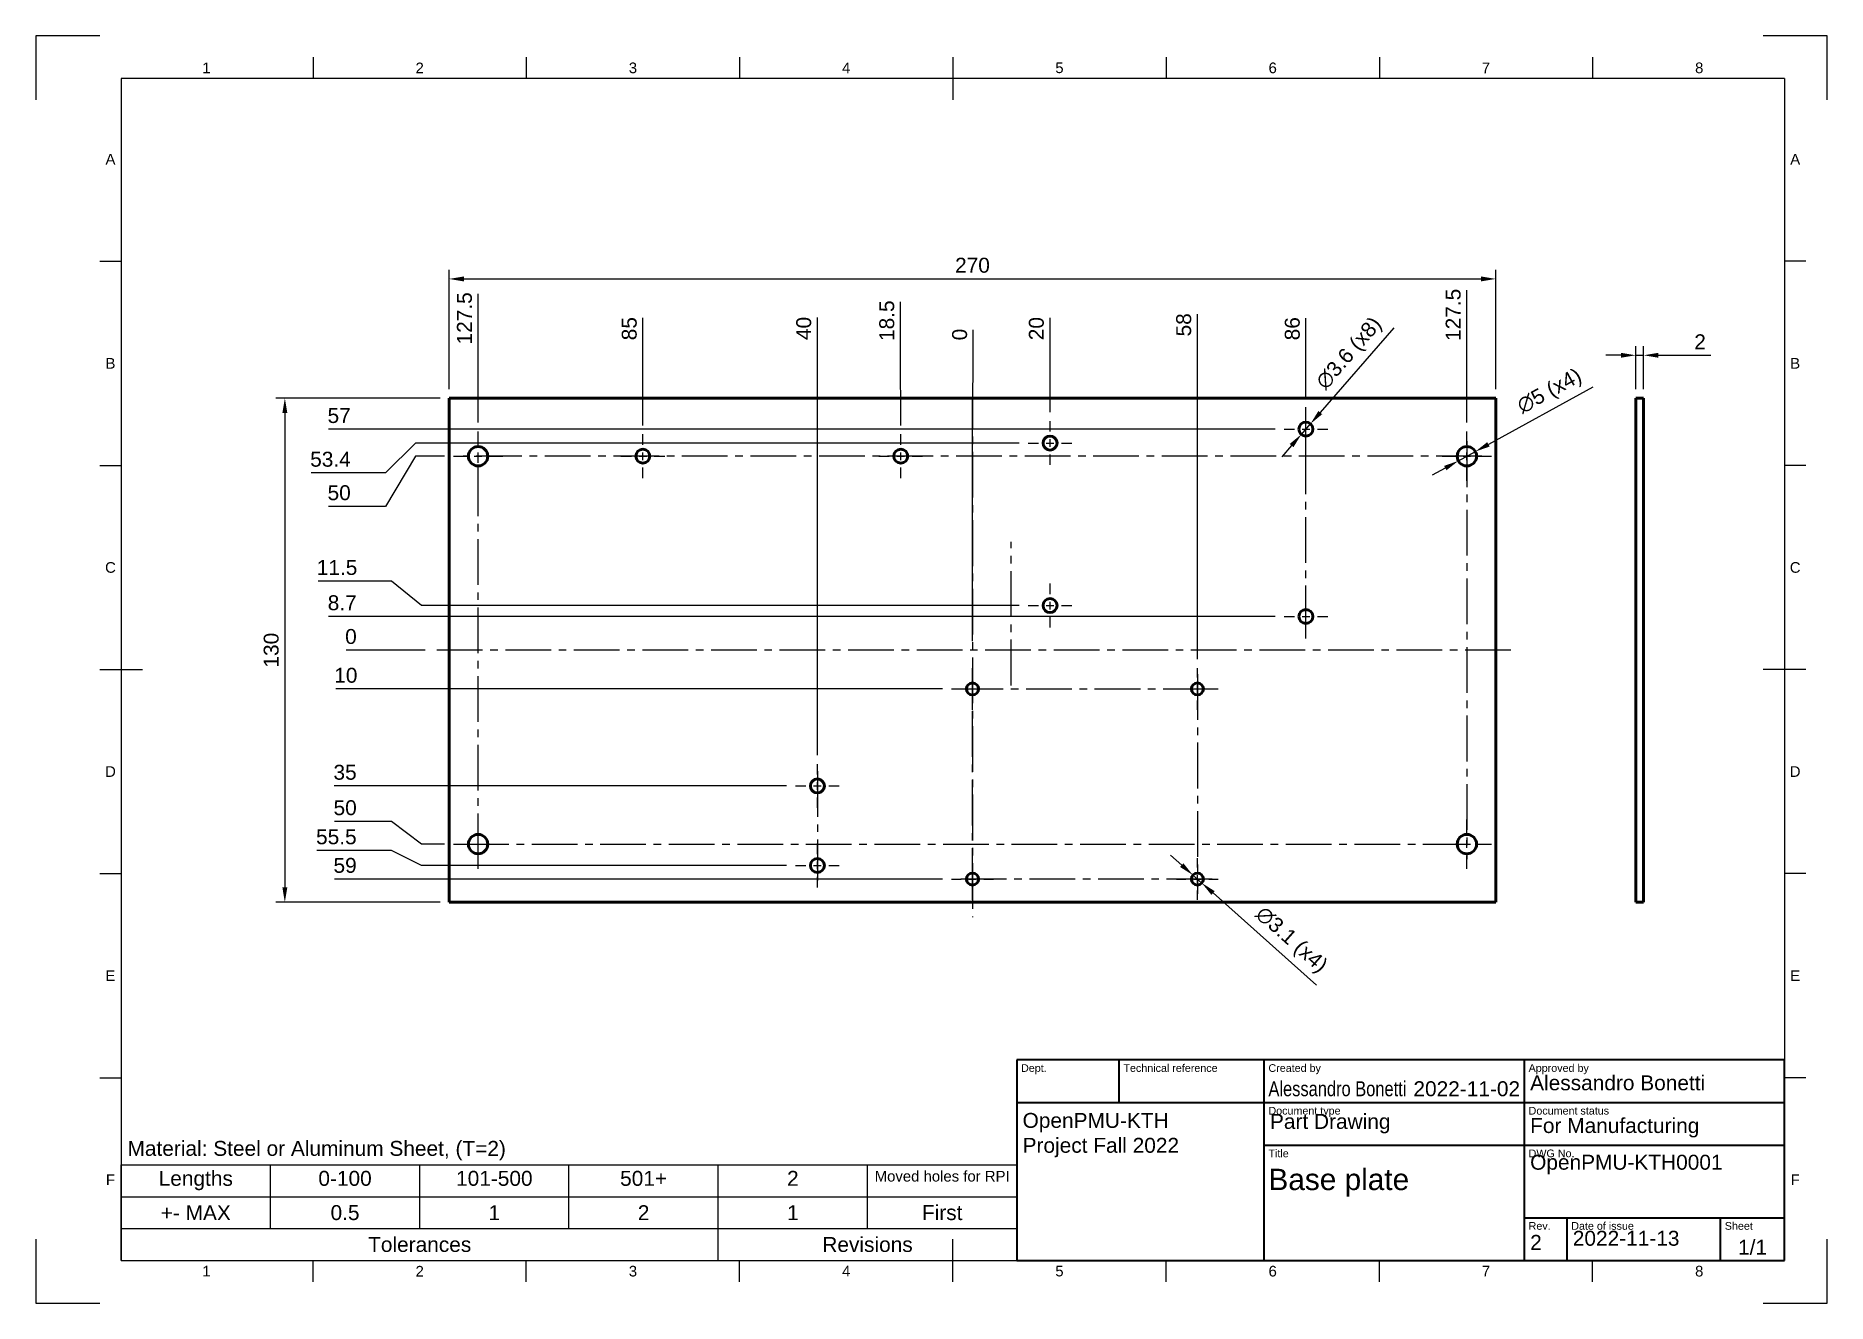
# Model space of a CAD drawing. Header units: millimetres. Extents: x 0 to 420, y 0 to 297.
import ezdxf
from ezdxf.enums import TextEntityAlignment as Align

# ---------------------------------------------------------------- set-up
doc = ezdxf.new("R2010")
doc.units = ezdxf.units.MM
doc.header["$LTSCALE"] = 0.75
doc.linetypes.add('CENTER2', pattern=[28.575, 19.05, -3.175, 3.175, -3.175])
for name, color, linetype, lineweight in [('BORDER', 7, 'Continuous', 25), ('Custom Tables', 7, 'Continuous', 25), ('FD_Dimensions', 7, 'Continuous', 25), ('Notes', 7, 'Continuous', 25), ('Smart Centers', 7, 'CENTER2', 25), ('TITLEBLOCK', 7, 'Continuous', 35), ('Visible', 7, 'Continuous', 50)]:
    doc.layers.add(name, color=color, linetype=linetype, lineweight=lineweight)
doc.styles.add('FusionTitle', font='arial.ttf')
doc.styles.get("Standard").update_dxf_attribs({"font": 'arial.ttf'})
doc.dimstyles.new('Dim-ISO-25', dxfattribs={"dimtxt": 3.5, "dimasz": 3.5, "dimexe": 2.1, "dimexo": 2.1, "dimgap": 1.4, "dimtad": 1, "dimzin": 12, "dimdsep": 46, "dimtxsty": 'Standard', "dimcen": 0, "dimazin": 3, "dimtp": 0.1, "dimtm": 0.1, "dimtfac": 0.714286, "dimtmove": 0, "dimatfit": 3, "dimfxl": 1, "dimtzin": 12, "dimarcsym": 0})

# ---------------------------------------------------------------- blocks, each defined once
blk = doc.blocks.new('ISO_A3_SHEET')
at = {"layer": 'BORDER'}
for p, q in [((65, 292), (65, 287)), ((115, 292), (115, 287)), ((165, 292), (165, 287)), ((215, 292), (215, 282)), ((265, 292), (265, 287)), ((315, 292), (315, 287)), ((365, 292), (365, 287)), ((410, 287), (20, 287)), ((20, 287), (20, 10)), ((410, 287), (410, 10)), ((15, 244.16666), (20, 244.16666)), ((415, 244.16666), (410, 244.16666)), ((15, 196.33333), (20, 196.33333)), ((415, 196.33333), (410, 196.33333)), ((15, 148.5), (25, 148.5)), ((415, 148.5), (405, 148.5)), ((15, 100.66667), (20, 100.66667)), ((415, 100.66667), (410, 100.66667)), ((15, 52.83334), (20, 52.83334)), ((415, 52.83334), (410, 52.83334)), ((215, 5), (215, 15)), ((20, 10), (410, 10)), ((65, 5), (65, 10)), ((115, 5), (115, 10)), ((165, 5), (165, 10)), ((265, 5), (265, 10)), ((315, 5), (315, 10)), ((365, 5), (365, 10))]:
    blk.add_line(p, q, dxfattribs=at)
at = {"layer": 'Defpoints'}
for p, q in [((15, 297), (0, 297)), ((0, 297), (0, 282)), ((420, 297), (405, 297)), ((420, 282), (420, 297)), ((0, 15), (0, 0)), ((420, 0), (420, 15)), ((0, 0), (15, 0)), ((405, 0), (420, 0))]:
    blk.add_line(p, q, dxfattribs=at)
at = {"layer": 'BORDER', "style": 'FusionTitle'}
for s, p in [('1', (40, 289.5)), ('2', (90, 289.5)), ('3', (140, 289.5)), ('4', (190, 289.5)), ('5', (240, 289.5)), ('6', (290, 289.5)), ('7', (340, 289.5)), ('8', (390, 289.5)), ('A', (17.5, 268.08333)), ('A', (412.5, 268.08333)), ('B', (17.5, 220.25)), ('B', (412.5, 220.25)), ('C', (17.5, 172.41667)), ('C', (412.5, 172.41667)), ('D', (17.5, 124.58334)), ('D', (412.5, 124.58334)), ('E', (17.5, 76.75001)), ('E', (412.5, 76.75001)), ('F', (17.5, 28.91668)), ('F', (412.5, 28.91668)), ('1', (40, 7.5)), ('2', (90, 7.5)), ('3', (140, 7.5)), ('4', (190, 7.5)), ('5', (240, 7.5)), ('6', (290, 7.5)), ('7', (340, 7.5)), ('8', (390, 7.5))]:
    blk.add_text(s, height=2.5, dxfattribs=at).set_placement(p, align=Align.MIDDLE)
blk = doc.blocks.new('ISO_TITLEBLOCK')
at = {"layer": 'TITLEBLOCK'}
for p, q in [((0, 47), (-180, 47)), ((-180, 47), (-180, 0)), ((-156, 37), (-156, 47)), ((-122, 0), (-122, 47)), ((-61, 0), (-61, 47)), ((0, 0), (0, 47)), ((-180, 37), (0, 37)), ((-122, 27), (0, 27)), ((-61, 10), (0, 10)), ((-51, 0), (-51, 10)), ((-15, 0), (-15, 10)), ((-180, 0), (0, 0))]:
    blk.add_line(p, q, dxfattribs=at)
at = {"layer": 'TITLEBLOCK', "style": 'FusionTitle'}
for s, p in [('Dept.', (-179, 46)), ('Technical reference', (-155, 46)), ('Created by', (-121, 46)), ('Approved by', (-60, 46)), ('Document type', (-121, 36)), ('Document status', (-60, 36)), ('Title', (-121, 26)), ('DWG No.', (-60, 26)), ('Rev.', (-60, 9)), ('Date of issue', (-50, 9)), ('Sheet', (-14, 9))]:
    blk.add_text(s, height=1.8, dxfattribs=at).set_placement(p, align=Align.TOP_LEFT)
for tag, height, p in [('DEPT', 3.5, (-179, 42)), ('TECHNICAL_REFERENCE', 3.5, (-155, 42)), ('CREATED_BY', 3.5, (-121, 42)), ('APPROVED_BY', 3.5, (-60, 42)), ('DOCUMENT_TYPE', 3.5, (-121, 32)), ('DOCUMENT_STATUS', 3.5, (-60, 32)), ('TITLE_1', 5, (-121, 21.5)), ('TITLE_2', 5, (-121, 14)), ('TITLE_3', 5, (-121, 6.5)), ('DATE_OF_ISSUE', 3.5, (-50, 5))]:
    blk.add_attdef(tag, text='', height=height, dxfattribs=at).set_placement(p, align=Align.TOP_LEFT)
for tag, p in [('CREATED_DATE', (-62, 42)), ('APPROVED_DATE', (-0.99, 42))]:
    blk.add_attdef(tag, text='', height=3.5, dxfattribs=at).set_placement(p, align=Align.TOP_RIGHT)
for tag, height, p in [('DRAWING_NUMBER', 5, (-30.5, 19.75)), ('REV', 3.5, (-56, 4.85)), ('SHEET', 3.5, (-7.5, 4.85))]:
    blk.add_attdef(tag, text='', height=height, dxfattribs=at).set_placement(p, align=Align.TOP_CENTER)
blk = doc.blocks.new('*U5')
at = {"layer": 'Smart Centers', "color": 0, "ltscale": 0.75, "transparency": 16777216}
blk.add_line((0, 62.590909), (0, -62.590909), dxfattribs=at)
blk = doc.blocks.new('*U6')
at = {"layer": 'Smart Centers', "color": 0, "ltscale": 0.75, "transparency": 16777216}
blk.add_line((126.227273, 0), (-126.227273, 0), dxfattribs=at)
blk = doc.blocks.new('*D62')
at = {"layer": 'Defpoints', "color": 0, "transparency": 16777216}
for p in [(375.123111, 222.139039), (375.123111, 212.117999), (376.941293, 212.117999)]:
    blk.add_point(p, dxfattribs=at)
at = {"layer": 'FD_Dimensions', "color": 0, "lineweight": -2, "transparency": 16777216}
for p, q in [((375.123111, 214.217999), (375.123111, 224.239039)), ((376.941293, 214.217999), (376.941293, 224.239039)), ((371.623111, 222.139039), (368.123111, 222.139039)), ((375.123111, 222.139039), (376.941293, 222.139039)), ((380.441293, 222.139039), (392.757389, 222.139039))]:
    blk.add_line(p, q, dxfattribs=at)
at = {"layer": 'FD_Dimensions', "color": 0, "transparency": 16777216}
for points in [[(371.623111, 222.722372), (371.623111, 221.555706), (375.123111, 222.139039)], [(380.441293, 222.722372), (380.441293, 221.555706), (376.941293, 222.139039)]]:
    blk.add_solid(points, dxfattribs=at)
at = {"layer": 'FD_Dimensions', "color": 0, "transparency": 16777216, "insert": (390.198282, 225.296201), "char_height": 3.5, "attachment_point": 5}
blk.add_mtext('2', dxfattribs=at)
blk = doc.blocks.new('*U8')
at = {"layer": 'Smart Centers', "color": 0, "ltscale": 0.75, "transparency": 16777216}
for p, q in [((0, 2.678906), (0, 4.909091)), ((-4.909091, 0), (-2.678906, 0)), ((2.678906, 0), (4.909091, 0)), ((0, -4.909091), (0, -2.678906))]:
    blk.add_line(p, q, dxfattribs=at)
at = {"layer": 'Smart Centers', "color": 0, "linetype": 'Continuous', "ltscale": 0.75, "transparency": 16777216}
for p, q in [((-0.892969, 0), (0.892969, 0)), ((0, -0.892969), (0, 0.892969))]:
    blk.add_line(p, q, dxfattribs=at)
blk = doc.blocks.new('*U9')
at = {"layer": 'Smart Centers', "color": 0, "ltscale": 0.75, "transparency": 16777216}
for p, q in [((0, 2.678906), (0, 4.909091)), ((-4.909091, 0), (-2.678906, 0)), ((2.678906, 0), (4.909091, 0)), ((0, -4.909091), (0, -2.678906))]:
    blk.add_line(p, q, dxfattribs=at)
at = {"layer": 'Smart Centers', "color": 0, "linetype": 'Continuous', "ltscale": 0.75, "transparency": 16777216}
for p, q in [((-0.892969, 0), (0.892969, 0)), ((0, -0.892969), (0, 0.892969))]:
    blk.add_line(p, q, dxfattribs=at)
blk = doc.blocks.new('*U10')
at = {"layer": 'Smart Centers', "color": 0, "ltscale": 0.75, "transparency": 16777216}
for p, q in [((0, 2.678906), (0, 4.909091)), ((-4.909091, 0), (-2.678906, 0)), ((2.678906, 0), (4.909091, 0)), ((0, -4.909091), (0, -2.678906))]:
    blk.add_line(p, q, dxfattribs=at)
at = {"layer": 'Smart Centers', "color": 0, "linetype": 'Continuous', "ltscale": 0.75, "transparency": 16777216}
for p, q in [((-0.892969, 0), (0.892969, 0)), ((0, -0.892969), (0, 0.892969))]:
    blk.add_line(p, q, dxfattribs=at)
blk = doc.blocks.new('*U11')
at = {"layer": 'Smart Centers', "color": 0, "ltscale": 0.75, "transparency": 16777216}
for p, q in [((0, 2.678906), (0, 4.909091)), ((-4.909091, 0), (-2.678906, 0)), ((2.678906, 0), (4.909091, 0)), ((0, -4.909091), (0, -2.678906))]:
    blk.add_line(p, q, dxfattribs=at)
at = {"layer": 'Smart Centers', "color": 0, "linetype": 'Continuous', "ltscale": 0.75, "transparency": 16777216}
for p, q in [((-0.892969, 0), (0.892969, 0)), ((0, -0.892969), (0, 0.892969))]:
    blk.add_line(p, q, dxfattribs=at)
blk = doc.blocks.new('*U12')
at = {"layer": 'Smart Centers', "color": 0, "ltscale": 0.75, "transparency": 16777216}
blk.add_line((-29.863636, 0), (29.863636, 0), dxfattribs=at)
blk = doc.blocks.new('*U13')
at = {"layer": 'Smart Centers', "color": 0, "ltscale": 0.75, "transparency": 16777216}
blk.add_line((0, 25.772727), (0, -25.772727), dxfattribs=at)
blk = doc.blocks.new('*U14')
at = {"layer": 'Smart Centers', "color": 0, "ltscale": 0.75, "transparency": 16777216}
blk.add_line((29.863636, 0), (-29.863636, 0), dxfattribs=at)
blk = doc.blocks.new('*U15')
at = {"layer": 'Smart Centers', "color": 0, "ltscale": 0.75, "transparency": 16777216}
blk.add_line((0, -25.772727), (0, 25.772727), dxfattribs=at)
blk = doc.blocks.new('*U16')
at = {"layer": 'Smart Centers', "color": 0, "ltscale": 0.75, "transparency": 16777216}
for p, q in [((0, 2.678906), (0, 5.772727)), ((-5.772727, 0), (-2.678906, 0)), ((2.678906, 0), (5.772727, 0)), ((0, -5.772727), (0, -2.678906))]:
    blk.add_line(p, q, dxfattribs=at)
at = {"layer": 'Smart Centers', "color": 0, "linetype": 'Continuous', "ltscale": 0.75, "transparency": 16777216}
for p, q in [((-0.892969, 0), (0.892969, 0)), ((0, -0.892969), (0, 0.892969))]:
    blk.add_line(p, q, dxfattribs=at)
blk = doc.blocks.new('*U17')
at = {"layer": 'Smart Centers', "color": 0, "ltscale": 0.75, "transparency": 16777216}
for p, q in [((0, 2.678906), (0, 5.772727)), ((-5.772727, 0), (-2.678906, 0)), ((2.678906, 0), (5.772727, 0)), ((0, -5.772727), (0, -2.678906))]:
    blk.add_line(p, q, dxfattribs=at)
at = {"layer": 'Smart Centers', "color": 0, "linetype": 'Continuous', "ltscale": 0.75, "transparency": 16777216}
for p, q in [((-0.892969, 0), (0.892969, 0)), ((0, -0.892969), (0, 0.892969))]:
    blk.add_line(p, q, dxfattribs=at)
blk = doc.blocks.new('*U18')
at = {"layer": 'Smart Centers', "color": 0, "ltscale": 0.75, "transparency": 16777216}
for p, q in [((0, 2.678906), (0, 5.772727)), ((-5.772727, 0), (-2.678906, 0)), ((2.678906, 0), (5.772727, 0)), ((0, -5.772727), (0, -2.678906))]:
    blk.add_line(p, q, dxfattribs=at)
at = {"layer": 'Smart Centers', "color": 0, "linetype": 'Continuous', "ltscale": 0.75, "transparency": 16777216}
for p, q in [((-0.892969, 0), (0.892969, 0)), ((0, -0.892969), (0, 0.892969))]:
    blk.add_line(p, q, dxfattribs=at)
blk = doc.blocks.new('*U19')
at = {"layer": 'Smart Centers', "color": 0, "ltscale": 0.75, "transparency": 16777216}
for p, q in [((0, 2.678906), (0, 5.772727)), ((-5.772727, 0), (-2.678906, 0)), ((2.678906, 0), (5.772727, 0)), ((0, -5.772727), (0, -2.678906))]:
    blk.add_line(p, q, dxfattribs=at)
at = {"layer": 'Smart Centers', "color": 0, "linetype": 'Continuous', "ltscale": 0.75, "transparency": 16777216}
for p, q in [((-0.892969, 0), (0.892969, 0)), ((0, -0.892969), (0, 0.892969))]:
    blk.add_line(p, q, dxfattribs=at)
blk = doc.blocks.new('*U20')
at = {"layer": 'Smart Centers', "color": 0, "ltscale": 0.75, "transparency": 16777216}
blk.add_line((0, -48.954545), (0, 48.954545), dxfattribs=at)
blk = doc.blocks.new('*U21')
at = {"layer": 'Smart Centers', "color": 0, "ltscale": 0.75, "transparency": 16777216}
blk.add_line((119.409091, 0), (-119.409091, 0), dxfattribs=at)
blk = doc.blocks.new('*U22')
at = {"layer": 'Smart Centers', "color": 0, "ltscale": 0.75, "transparency": 16777216}
blk.add_line((0, 48.954545), (0, -48.954545), dxfattribs=at)
blk = doc.blocks.new('*U23')
at = {"layer": 'Smart Centers', "color": 0, "ltscale": 0.75, "transparency": 16777216}
blk.add_line((-119.409091, 0), (119.409091, 0), dxfattribs=at)
blk = doc.blocks.new('*D63')
at = {"layer": 'Defpoints', "color": 0, "transparency": 16777216}
for p in [(337.50822, 199.575373), (333.523735, 197.387898)]:
    blk.add_point(p, dxfattribs=at)
at = {"layer": 'FD_Dimensions', "color": 0, "lineweight": -2, "transparency": 16777216}
for p, q in [((365.049409, 214.695434), (340.576272, 201.259728)), ((333.523735, 197.387898), (337.50822, 199.575373)), ((330.455683, 195.703543), (327.38763, 194.019188))]:
    blk.add_line(p, q, dxfattribs=at)
at = {"layer": 'FD_Dimensions', "color": 0, "transparency": 16777216}
for points in [[(340.295546, 201.77107), (340.856998, 200.748386), (337.50822, 199.575373)], [(330.174957, 196.214885), (330.736409, 195.192201), (333.523735, 197.387898)]]:
    blk.add_solid(points, dxfattribs=at)
at = {"layer": 'FD_Dimensions', "color": 0, "transparency": 16777216, "insert": (355.047097, 213.458135), "char_height": 3.5, "attachment_point": 5, "rotation": 28.7667}
blk.add_mtext('∅5 (x4)', dxfattribs=at)
blk = doc.blocks.new('*D64')
at = {"layer": 'Defpoints', "color": 0, "transparency": 16777216}
for p in [(271.281742, 100.327719), (273.386577, 98.453735)]:
    blk.add_point(p, dxfattribs=at)
at = {"layer": 'FD_Dimensions', "color": 0, "lineweight": -2, "transparency": 16777216}
for p, q in [((268.667672, 102.655086), (266.053602, 104.982453)), ((271.281742, 100.327719), (273.386577, 98.453735)), ((300.229601, 74.554768), (276.000647, 96.126367))]:
    blk.add_line(p, q, dxfattribs=at)
at = {"layer": 'FD_Dimensions', "color": 0, "transparency": 16777216}
for points in [[(269.055566, 103.090764), (268.279777, 102.219407), (271.281742, 100.327719)], [(276.388542, 96.562046), (275.612753, 95.690689), (273.386577, 98.453735)]]:
    blk.add_solid(points, dxfattribs=at)
at = {"layer": 'FD_Dimensions', "color": 0, "transparency": 16777216, "insert": (294.19316, 84.921882), "char_height": 3.5, "attachment_point": 5, "rotation": 318.32058252}
blk.add_mtext('∅3.1 (x4)', dxfattribs=at)
blk = doc.blocks.new('*D65')
at = {"layer": 'Defpoints', "color": 0, "transparency": 16777216}
for p in [(96.879614, 212.117999), (58.388223, 93.936181), (96.879614, 93.936181)]:
    blk.add_point(p, dxfattribs=at)
at = {"layer": 'FD_Dimensions', "color": 0, "lineweight": -2, "transparency": 16777216}
for p, q in [((94.779614, 212.117999), (56.288223, 212.117999)), ((58.388223, 208.617999), (58.388223, 97.436181)), ((94.779614, 93.936181), (56.288223, 93.936181))]:
    blk.add_line(p, q, dxfattribs=at)
at = {"layer": 'FD_Dimensions', "color": 0, "transparency": 16777216}
for points in [[(57.80489, 208.617999), (58.971556, 208.617999), (58.388223, 212.117999)], [(57.80489, 97.436181), (58.971556, 97.436181), (58.388223, 93.936181)]]:
    blk.add_solid(points, dxfattribs=at)
at = {"layer": 'FD_Dimensions', "color": 0, "transparency": 16777216, "insert": (55.200024, 153.02709), "char_height": 3.5, "attachment_point": 5, "rotation": 90}
blk.add_mtext('130', dxfattribs=at)
blk = doc.blocks.new('*D66')
at = {"layer": 'Defpoints', "color": 0, "transparency": 16777216}
for p in [(342.334159, 240.032461), (96.879614, 212.117999), (342.334159, 212.117999)]:
    blk.add_point(p, dxfattribs=at)
at = {"layer": 'FD_Dimensions', "color": 0, "lineweight": -2, "transparency": 16777216}
for p, q in [((96.879614, 214.217999), (96.879614, 242.132461)), ((100.379614, 240.032461), (338.834159, 240.032461)), ((342.334159, 214.217999), (342.334159, 242.132461))]:
    blk.add_line(p, q, dxfattribs=at)
at = {"layer": 'FD_Dimensions', "color": 0, "transparency": 16777216}
for points in [[(100.379614, 240.615794), (100.379614, 239.449128), (96.879614, 240.032461)], [(338.834159, 240.615794), (338.834159, 239.449128), (342.334159, 240.032461)]]:
    blk.add_solid(points, dxfattribs=at)
at = {"layer": 'FD_Dimensions', "color": 0, "transparency": 16777216, "insert": (219.606887, 243.219467), "char_height": 3.5, "attachment_point": 5}
blk.add_mtext('270', dxfattribs=at)
blk = doc.blocks.new('*U28')
at = {"layer": 'Smart Centers', "color": 0, "ltscale": 0.75, "transparency": 16777216}
for p, q in [((0, 2.678906), (0, 5.136364)), ((-5.136364, 0), (-2.678906, 0)), ((2.678906, 0), (5.136364, 0)), ((0, -5.136364), (0, -2.678906))]:
    blk.add_line(p, q, dxfattribs=at)
at = {"layer": 'Smart Centers', "color": 0, "linetype": 'Continuous', "ltscale": 0.75, "transparency": 16777216}
for p, q in [((-0.892969, 0), (0.892969, 0)), ((0, -0.892969), (0, 0.892969))]:
    blk.add_line(p, q, dxfattribs=at)
blk = doc.blocks.new('*U29')
at = {"layer": 'Smart Centers', "color": 0, "ltscale": 0.75, "transparency": 16777216}
for p, q in [((0, 2.678906), (0, 5.136364)), ((-5.136364, 0), (-2.678906, 0)), ((2.678906, 0), (5.136364, 0)), ((0, -5.136364), (0, -2.678906))]:
    blk.add_line(p, q, dxfattribs=at)
at = {"layer": 'Smart Centers', "color": 0, "linetype": 'Continuous', "ltscale": 0.75, "transparency": 16777216}
for p, q in [((-0.892969, 0), (0.892969, 0)), ((0, -0.892969), (0, 0.892969))]:
    blk.add_line(p, q, dxfattribs=at)
blk = doc.blocks.new('*U30')
at = {"layer": 'Smart Centers', "color": 0, "ltscale": 0.75, "transparency": 16777216}
for p, q in [((0, 2.678906), (0, 5.136364)), ((-5.136364, 0), (-2.678906, 0)), ((2.678906, 0), (5.136364, 0)), ((0, -5.136364), (0, -2.678906))]:
    blk.add_line(p, q, dxfattribs=at)
at = {"layer": 'Smart Centers', "color": 0, "linetype": 'Continuous', "ltscale": 0.75, "transparency": 16777216}
for p, q in [((-0.892969, 0), (0.892969, 0)), ((0, -0.892969), (0, 0.892969))]:
    blk.add_line(p, q, dxfattribs=at)
blk = doc.blocks.new('*U31')
at = {"layer": 'Smart Centers', "color": 0, "ltscale": 0.75, "transparency": 16777216}
for p, q in [((0, 2.678906), (0, 5.136364)), ((-5.136364, 0), (-2.678906, 0)), ((2.678906, 0), (5.136364, 0)), ((0, -5.136364), (0, -2.678906))]:
    blk.add_line(p, q, dxfattribs=at)
at = {"layer": 'Smart Centers', "color": 0, "linetype": 'Continuous', "ltscale": 0.75, "transparency": 16777216}
for p, q in [((-0.892969, 0), (0.892969, 0)), ((0, -0.892969), (0, 0.892969))]:
    blk.add_line(p, q, dxfattribs=at)
blk = doc.blocks.new('*U32')
at = {"layer": 'Smart Centers', "color": 0, "ltscale": 0.75, "transparency": 16777216}
for p, q in [((0, 2.678906), (0, 5.136364)), ((-5.136364, 0), (-2.678906, 0)), ((2.678906, 0), (5.136364, 0)), ((0, -5.136364), (0, -2.678906))]:
    blk.add_line(p, q, dxfattribs=at)
at = {"layer": 'Smart Centers', "color": 0, "linetype": 'Continuous', "ltscale": 0.75, "transparency": 16777216}
for p, q in [((-0.892969, 0), (0.892969, 0)), ((0, -0.892969), (0, 0.892969))]:
    blk.add_line(p, q, dxfattribs=at)
blk = doc.blocks.new('*U33')
at = {"layer": 'Smart Centers', "color": 0, "ltscale": 0.75, "transparency": 16777216}
for p, q in [((0, 2.678906), (0, 5.136364)), ((-5.136364, 0), (-2.678906, 0)), ((2.678906, 0), (5.136364, 0)), ((0, -5.136364), (0, -2.678906))]:
    blk.add_line(p, q, dxfattribs=at)
at = {"layer": 'Smart Centers', "color": 0, "linetype": 'Continuous', "ltscale": 0.75, "transparency": 16777216}
for p, q in [((-0.892969, 0), (0.892969, 0)), ((0, -0.892969), (0, 0.892969))]:
    blk.add_line(p, q, dxfattribs=at)
blk = doc.blocks.new('*U34')
at = {"layer": 'Smart Centers', "color": 0, "ltscale": 0.75, "transparency": 16777216}
for p, q in [((0, 2.678906), (0, 5.136364)), ((-5.136364, 0), (-2.678906, 0)), ((2.678906, 0), (5.136364, 0)), ((0, -5.136364), (0, -2.678906))]:
    blk.add_line(p, q, dxfattribs=at)
at = {"layer": 'Smart Centers', "color": 0, "linetype": 'Continuous', "ltscale": 0.75, "transparency": 16777216}
for p, q in [((-0.892969, 0), (0.892969, 0)), ((0, -0.892969), (0, 0.892969))]:
    blk.add_line(p, q, dxfattribs=at)
blk = doc.blocks.new('*U35')
at = {"layer": 'Smart Centers', "color": 0, "ltscale": 0.75, "transparency": 16777216}
for p, q in [((0, 2.678906), (0, 5.136364)), ((-5.136364, 0), (-2.678906, 0)), ((2.678906, 0), (5.136364, 0)), ((0, -5.136364), (0, -2.678906))]:
    blk.add_line(p, q, dxfattribs=at)
at = {"layer": 'Smart Centers', "color": 0, "linetype": 'Continuous', "ltscale": 0.75, "transparency": 16777216}
for p, q in [((-0.892969, 0), (0.892969, 0)), ((0, -0.892969), (0, 0.892969))]:
    blk.add_line(p, q, dxfattribs=at)
blk = doc.blocks.new('*U36')
at = {"layer": 'Smart Centers', "color": 0, "ltscale": 0.75, "transparency": 16777216}
blk.add_line((0, -16.832848), (0, 16.832848), dxfattribs=at)
blk = doc.blocks.new('*U37')
at = {"layer": 'Smart Centers', "color": 0, "ltscale": 0.75, "transparency": 16777216}
blk.add_line((0, -25.454545), (0, 25.454545), dxfattribs=at)
blk = doc.blocks.new('*U38')
at = {"layer": 'Smart Centers', "color": 0, "ltscale": 0.75, "transparency": 16777216}
blk.add_line((0, 12.818182), (0, -12.818182), dxfattribs=at)
blk = doc.blocks.new('*D67')
at = {"layer": 'Defpoints', "color": 0, "transparency": 16777216}
for p in [(219.793367, 224.452916), (219.606887, 153.02709)]:
    blk.add_point(p, dxfattribs=at)
at = {"layer": 'FD_Dimensions', "color": 0, "lineweight": -2, "transparency": 16777216}
for p, q in [((219.793367, 217.452916), (219.793367, 228.135317)), ((219.606887, 210.452916), (219.793367, 217.452916)), ((219.606887, 155.12709), (219.606887, 210.452916))]:
    blk.add_line(p, q, dxfattribs=at)
at = {"layer": 'FD_Dimensions', "color": 0, "transparency": 16777216, "insert": (216.606362, 226.994117), "char_height": 3.5, "attachment_point": 5, "rotation": 90}
blk.add_mtext('0', dxfattribs=at)
blk = doc.blocks.new('*D68')
at = {"layer": 'Defpoints', "color": 0, "transparency": 16777216}
for p in [(237.788705, 224.452916), (237.788705, 206.708908)]:
    blk.add_point(p, dxfattribs=at)
at = {"layer": 'FD_Dimensions', "color": 0, "lineweight": -2, "transparency": 16777216}
blk.add_line((237.788705, 208.808908), (237.788705, 230.914308), dxfattribs=at)
at = {"layer": 'FD_Dimensions', "color": 0, "transparency": 16777216, "insert": (234.601699, 228.383612), "char_height": 3.5, "attachment_point": 5, "rotation": 90}
blk.add_mtext('20', dxfattribs=at)
blk = doc.blocks.new('*D69')
at = {"layer": 'Defpoints', "color": 0, "transparency": 16777216}
for p in [(272.334159, 225.362007), (272.334159, 148.845272)]:
    blk.add_point(p, dxfattribs=at)
at = {"layer": 'FD_Dimensions', "color": 0, "lineweight": -2, "transparency": 16777216}
blk.add_line((272.334159, 150.945272), (272.334159, 231.782812), dxfattribs=at)
at = {"layer": 'FD_Dimensions', "color": 0, "transparency": 16777216, "insert": (269.147154, 229.272409), "char_height": 3.5, "attachment_point": 5, "rotation": 90}
blk.add_mtext('58', dxfattribs=at)
blk = doc.blocks.new('*D70')
at = {"layer": 'Defpoints', "color": 0, "transparency": 16777216}
for p in [(297.788705, 224.452916), (297.788705, 209.981636)]:
    blk.add_point(p, dxfattribs=at)
at = {"layer": 'FD_Dimensions', "color": 0, "lineweight": -2, "transparency": 16777216}
blk.add_line((297.788705, 212.081636), (297.788705, 230.868946), dxfattribs=at)
at = {"layer": 'FD_Dimensions', "color": 0, "transparency": 16777216, "insert": (294.601699, 228.360931), "char_height": 3.5, "attachment_point": 5, "rotation": 90}
blk.add_mtext('86', dxfattribs=at)
blk = doc.blocks.new('*D71')
at = {"layer": 'Defpoints', "color": 0, "transparency": 16777216}
for p in [(335.515978, 224.452916), (335.515978, 204.254363)]:
    blk.add_point(p, dxfattribs=at)
at = {"layer": 'FD_Dimensions', "color": 0, "lineweight": -2, "transparency": 16777216}
blk.add_line((335.515978, 206.354363), (335.515978, 237.360419), dxfattribs=at)
at = {"layer": 'FD_Dimensions', "color": 0, "transparency": 16777216, "insert": (332.328972, 231.606668), "char_height": 3.5, "attachment_point": 5, "rotation": 90}
blk.add_mtext('127.5', dxfattribs=at)
blk = doc.blocks.new('*D72')
at = {"layer": 'Defpoints', "color": 0, "transparency": 16777216}
for p in [(202.71213, 224.452916), (202.788705, 203.617999)]:
    blk.add_point(p, dxfattribs=at)
at = {"layer": 'FD_Dimensions', "color": 0, "lineweight": -2, "transparency": 16777216}
for p, q in [((202.71213, 217.452916), (202.71213, 234.641115)), ((202.788705, 210.617999), (202.71213, 217.452916)), ((202.788705, 205.717999), (202.788705, 210.617999))]:
    blk.add_line(p, q, dxfattribs=at)
at = {"layer": 'FD_Dimensions', "color": 0, "transparency": 16777216, "insert": (199.525124, 230.247016), "char_height": 3.5, "attachment_point": 5, "rotation": 90}
blk.add_mtext('18.5', dxfattribs=at)
blk = doc.blocks.new('*D73')
at = {"layer": 'Defpoints', "color": 0, "transparency": 16777216}
for p in [(183.24325, 224.452916), (183.24325, 126.345272)]:
    blk.add_point(p, dxfattribs=at)
at = {"layer": 'FD_Dimensions', "color": 0, "lineweight": -2, "transparency": 16777216}
blk.add_line((183.24325, 128.445272), (183.24325, 230.995481), dxfattribs=at)
at = {"layer": 'FD_Dimensions', "color": 0, "transparency": 16777216, "insert": (180.056245, 228.424198), "char_height": 3.5, "attachment_point": 5, "rotation": 90}
blk.add_mtext('40', dxfattribs=at)
blk = doc.blocks.new('*D74')
at = {"layer": 'Defpoints', "color": 0, "transparency": 16777216}
for p in [(142.334159, 224.452916), (142.334159, 203.617999)]:
    blk.add_point(p, dxfattribs=at)
at = {"layer": 'FD_Dimensions', "color": 0, "lineweight": -2, "transparency": 16777216}
blk.add_line((142.334159, 205.717999), (142.334159, 230.897595), dxfattribs=at)
at = {"layer": 'FD_Dimensions', "color": 0, "transparency": 16777216, "insert": (139.147154, 228.375256), "char_height": 3.5, "attachment_point": 5, "rotation": 90}
blk.add_mtext('85', dxfattribs=at)
blk = doc.blocks.new('*D75')
at = {"layer": 'Defpoints', "color": 0, "transparency": 16777216}
for p in [(103.697796, 223.635614), (103.697796, 204.254363)]:
    blk.add_point(p, dxfattribs=at)
at = {"layer": 'FD_Dimensions', "color": 0, "lineweight": -2, "transparency": 16777216}
blk.add_line((103.697796, 206.354363), (103.697796, 236.543117), dxfattribs=at)
at = {"layer": 'FD_Dimensions', "color": 0, "transparency": 16777216, "insert": (100.51079, 230.789366), "char_height": 3.5, "attachment_point": 5, "rotation": 90}
blk.add_mtext('127.5', dxfattribs=at)
blk = doc.blocks.new('*D76')
at = {"layer": 'Defpoints', "color": 0, "transparency": 16777216}
for p in [(76.422367, 153.02709), (93.379614, 153.02709)]:
    blk.add_point(p, dxfattribs=at)
at = {"layer": 'FD_Dimensions', "color": 0, "lineweight": -2, "transparency": 16777216}
blk.add_line((91.279614, 153.02709), (72.739966, 153.02709), dxfattribs=at)
at = {"layer": 'FD_Dimensions', "color": 0, "transparency": 16777216, "insert": (73.881166, 156.214096), "char_height": 3.5, "attachment_point": 5}
blk.add_mtext('0', dxfattribs=at)
blk = doc.blocks.new('*D77')
at = {"layer": 'Defpoints', "color": 0, "transparency": 16777216}
for p in [(76.422367, 160.936181), (292.652341, 160.936181)]:
    blk.add_point(p, dxfattribs=at)
at = {"layer": 'FD_Dimensions', "color": 0, "lineweight": -2, "transparency": 16777216}
blk.add_line((290.552341, 160.936181), (68.645491, 160.936181), dxfattribs=at)
at = {"layer": 'FD_Dimensions', "color": 0, "transparency": 16777216, "insert": (71.833929, 164.123187), "char_height": 3.5, "attachment_point": 5}
blk.add_mtext('8.7', dxfattribs=at)
blk = doc.blocks.new('*D78')
at = {"layer": 'Defpoints', "color": 0, "transparency": 16777216}
for p in [(76.422367, 169.199028), (232.652341, 163.481636)]:
    blk.add_point(p, dxfattribs=at)
at = {"layer": 'FD_Dimensions', "color": 0, "lineweight": -2, "transparency": 16777216}
for p, q in [((83.422367, 169.199028), (66.234167, 169.199028)), ((90.422367, 163.481636), (83.422367, 169.199028)), ((230.552341, 163.481636), (90.422367, 163.481636))]:
    blk.add_line(p, q, dxfattribs=at)
at = {"layer": 'FD_Dimensions', "color": 0, "transparency": 16777216, "insert": (70.628267, 172.386034), "char_height": 3.5, "attachment_point": 5}
blk.add_mtext('11.5', dxfattribs=at)
blk = doc.blocks.new('*D79')
at = {"layer": 'Defpoints', "color": 0, "transparency": 16777216}
for p in [(97.925068, 198.481636), (75.022367, 186.720585)]:
    blk.add_point(p, dxfattribs=at)
at = {"layer": 'FD_Dimensions', "color": 0, "lineweight": -2, "transparency": 16777216}
for p, q in [((89.022367, 198.481636), (82.022367, 186.720585)), ((95.825068, 198.481636), (89.022367, 198.481636)), ((82.022367, 186.720585), (68.620661, 186.720585))]:
    blk.add_line(p, q, dxfattribs=at)
at = {"layer": 'FD_Dimensions', "color": 0, "transparency": 16777216, "insert": (71.121514, 189.90759), "char_height": 3.5, "attachment_point": 5}
blk.add_mtext('50', dxfattribs=at)
blk = doc.blocks.new('*D80')
at = {"layer": 'Defpoints', "color": 0, "transparency": 16777216}
for p in [(232.652341, 201.572545), (75.022367, 194.566982)]:
    blk.add_point(p, dxfattribs=at)
at = {"layer": 'FD_Dimensions', "color": 0, "lineweight": -2, "transparency": 16777216}
for p, q in [((89.022367, 201.572545), (82.022367, 194.566982)), ((230.552341, 201.572545), (89.022367, 201.572545)), ((82.022367, 194.566982), (64.545286, 194.566982))]:
    blk.add_line(p, q, dxfattribs=at)
at = {"layer": 'FD_Dimensions', "color": 0, "transparency": 16777216, "insert": (69.083826, 197.755181), "char_height": 3.5, "attachment_point": 5}
blk.add_mtext('53.4', dxfattribs=at)
blk = doc.blocks.new('*D81')
at = {"layer": 'Defpoints', "color": 0, "transparency": 16777216}
for p in [(75.022367, 204.816618), (292.652341, 204.845272)]:
    blk.add_point(p, dxfattribs=at)
at = {"layer": 'FD_Dimensions', "color": 0, "lineweight": -2, "transparency": 16777216}
for p, q in [((82.022367, 204.816618), (68.608724, 204.816618)), ((89.022367, 204.845272), (82.022367, 204.816618)), ((290.552341, 204.845272), (89.022367, 204.845272))]:
    blk.add_line(p, q, dxfattribs=at)
at = {"layer": 'FD_Dimensions', "color": 0, "transparency": 16777216, "insert": (71.115545, 207.996461), "char_height": 3.5, "attachment_point": 5}
blk.add_mtext('57', dxfattribs=at)
blk = doc.blocks.new('*D82')
at = {"layer": 'Defpoints', "color": 0, "transparency": 16777216}
for p in [(76.422367, 143.936181), (214.697796, 143.936181)]:
    blk.add_point(p, dxfattribs=at)
at = {"layer": 'FD_Dimensions', "color": 0, "lineweight": -2, "transparency": 16777216}
blk.add_line((212.597796, 143.936181), (70.350129, 143.936181), dxfattribs=at)
at = {"layer": 'FD_Dimensions', "color": 0, "transparency": 16777216, "insert": (72.686248, 147.123187), "char_height": 3.5, "attachment_point": 5}
blk.add_mtext('10', dxfattribs=at)
blk = doc.blocks.new('*D83')
at = {"layer": 'Defpoints', "color": 0, "transparency": 16777216}
for p in [(76.422367, 121.208908), (178.106887, 121.208908)]:
    blk.add_point(p, dxfattribs=at)
at = {"layer": 'FD_Dimensions', "color": 0, "lineweight": -2, "transparency": 16777216}
blk.add_line((176.006887, 121.208908), (69.98485, 121.208908), dxfattribs=at)
at = {"layer": 'FD_Dimensions', "color": 0, "transparency": 16777216, "insert": (72.503608, 124.397108), "char_height": 3.5, "attachment_point": 5}
blk.add_mtext('35', dxfattribs=at)
blk = doc.blocks.new('*D84')
at = {"layer": 'Defpoints', "color": 0, "transparency": 16777216}
for p in [(76.422367, 112.900257), (97.925068, 107.572545)]:
    blk.add_point(p, dxfattribs=at)
at = {"layer": 'FD_Dimensions', "color": 0, "lineweight": -2, "transparency": 16777216}
for p, q in [((83.422367, 112.900257), (70.020661, 112.900257)), ((90.422367, 107.572545), (83.422367, 112.900257)), ((95.825068, 107.572545), (90.422367, 107.572545))]:
    blk.add_line(p, q, dxfattribs=at)
at = {"layer": 'FD_Dimensions', "color": 0, "transparency": 16777216, "insert": (72.521514, 116.087263), "char_height": 3.5, "attachment_point": 5}
blk.add_mtext('50', dxfattribs=at)
blk = doc.blocks.new('*D85')
at = {"layer": 'Defpoints', "color": 0, "transparency": 16777216}
for p in [(76.422367, 106.099752), (178.106887, 102.572545)]:
    blk.add_point(p, dxfattribs=at)
at = {"layer": 'FD_Dimensions', "color": 0, "lineweight": -2, "transparency": 16777216}
for p, q in [((83.422367, 106.099752), (65.9047, 106.099752)), ((90.422367, 102.572545), (83.422367, 106.099752)), ((176.006887, 102.572545), (90.422367, 102.572545))]:
    blk.add_line(p, q, dxfattribs=at)
at = {"layer": 'FD_Dimensions', "color": 0, "transparency": 16777216, "insert": (70.463533, 109.279595), "char_height": 3.5, "attachment_point": 5}
blk.add_mtext('55.5', dxfattribs=at)
blk = doc.blocks.new('*D86')
at = {"layer": 'Defpoints', "color": 0, "transparency": 16777216}
for p in [(76.422367, 99.390727), (214.697796, 99.390727)]:
    blk.add_point(p, dxfattribs=at)
at = {"layer": 'FD_Dimensions', "color": 0, "lineweight": -2, "transparency": 16777216}
blk.add_line((212.597796, 99.390727), (70.001562, 99.390727), dxfattribs=at)
at = {"layer": 'FD_Dimensions', "color": 0, "transparency": 16777216, "insert": (72.511964, 102.577732), "char_height": 3.5, "attachment_point": 5}
blk.add_mtext('59', dxfattribs=at)
blk = doc.blocks.new('*D87')
at = {"layer": 'Defpoints', "color": 0, "transparency": 16777216}
for p in [(298.86311, 206.079508), (296.714299, 203.611036)]:
    blk.add_point(p, dxfattribs=at)
at = {"layer": 'FD_Dimensions', "color": 0, "lineweight": -2, "transparency": 16777216}
for p, q in [((318.432143, 228.559661), (301.161145, 208.719402)), ((296.714299, 203.611036), (298.86311, 206.079508)), ((294.416265, 200.971142), (292.11823, 198.331249))]:
    blk.add_line(p, q, dxfattribs=at)
at = {"layer": 'FD_Dimensions', "color": 0, "transparency": 16777216}
for points in [[(300.721163, 209.102407), (301.601127, 208.336396), (298.86311, 206.079508)], [(293.976283, 201.354148), (294.856247, 200.588137), (296.714299, 203.611036)]]:
    blk.add_solid(points, dxfattribs=at)
at = {"layer": 'FD_Dimensions', "color": 0, "transparency": 16777216, "insert": (308.133076, 222.407841), "char_height": 3.5, "attachment_point": 5, "rotation": 48.96034168}
blk.add_mtext('∅3.6 (x8)', dxfattribs=at)
blk = doc.blocks.new('*T60')
at = {"layer": 'Custom Tables', "color": 0, "linetype": 'ByBlock', "lineweight": -2, "transparency": 16777216}
for p, q in [((0, 22.4), (140, 22.4)), ((0, 0), (0, 22.4)), ((35, 7.466667), (35, 22.4)), ((70, 7.466667), (70, 22.4)), ((105, 7.466667), (105, 22.4)), ((140, 0), (140, 22.4)), ((0, 14.933333), (140, 14.933333)), ((0, 7.466667), (140, 7.466667)), ((0, 0), (140, 0))]:
    blk.add_line(p, q, dxfattribs=at)
at = {"layer": 'Custom Tables', "color": 0, "transparency": 16777216, "char_height": 3.5}
for s, insert, width, attachment_point in [('Lengths', (17.5, 21), 32.2, 2), ('0-100', (52.5, 21), 32.2, 2), ('101-500', (87.5, 21), 32.2, 2), ('501+', (122.5, 21), 32.2, 2), ('+- MAX', (17.5, 11.2), 32.2, 5), ('0.5', (52.5, 11.2), 32.2, 5), ('1', (87.5, 11.2), 32.2, 5), ('2', (122.5, 11.2), 32.2, 5), ('Tolerances', (70, 3.733333), 137.2, 5)]:
    blk.add_mtext(s, dxfattribs=dict(at, insert=insert, width=width, attachment_point=attachment_point))
blk = doc.blocks.new('*T61')
at = {"layer": 'Custom Tables', "color": 0, "linetype": 'ByBlock', "lineweight": -2, "transparency": 16777216}
for p, q in [((0, 22.4), (70, 22.4)), ((0, 0), (0, 22.4)), ((35, 7.466667), (35, 22.4)), ((70, 0), (70, 22.4)), ((0, 14.933333), (70, 14.933333)), ((0, 7.466667), (70, 7.466667)), ((0, 0), (70, 0))]:
    blk.add_line(p, q, dxfattribs=at)
at = {"layer": 'Custom Tables', "color": 0, "transparency": 16777216}
for s, insert, char_height, width, attachment_point in [('2', (17.5, 21), 3.5, 32.2, 2), ('Moved holes for RPI', (52.5, 21), 2.5, 32.2, 2), ('1', (17.5, 11.2), 3.5, 32.2, 5), ('First', (52.5, 11.2), 3.5, 32.2, 5), ('Revisions', (35, 3.733333), 3.5, 67.2, 5)]:
    blk.add_mtext(s, dxfattribs=dict(at, insert=insert, char_height=char_height, width=width, attachment_point=attachment_point))

msp = doc.modelspace()

# ---------------------------------------------------------------- linework, layer by layer
at = {"layer": 'Visible'}
for p, q in [((96.879614, 212.117999), (96.879614, 93.936181)), ((342.334159, 212.117999), (96.879614, 212.117999)), ((342.334159, 93.936181), (342.334159, 212.117999)), ((96.879614, 93.936181), (342.334159, 93.936181))]:
    msp.add_line(p, q, dxfattribs=at)
at = {"layer": 'Visible', "extrusion": (1, -2e-16, 2.967e-13)}
for p, q in [((375.123111, 93.936181), (375.123111, 212.117999)), ((375.123111, 212.117999), (376.941293, 212.117999)), ((376.941293, 212.117999), (376.941293, 93.936181)), ((375.123111, 93.936181), (376.941293, 93.936181))]:
    msp.add_line(p, q, dxfattribs=at)
at = {"layer": 'Visible', "extrusion": (0, 0, -1)}
for centre, radius in [((-297.788705, 204.845272), 1.636364), ((-237.788705, 201.572545), 1.636364), ((-103.697796, 198.481636), 2.272727), ((-142.334159, 198.481636), 1.636364), ((-202.788705, 198.481636), 1.636364), ((-335.515978, 198.481636), 2.272727), ((-237.788705, 163.481636), 1.636364), ((-297.788705, 160.936181), 1.636364), ((-219.606887, 143.936181), 1.409091), ((-272.334159, 143.936181), 1.409091), ((-183.24325, 121.208908), 1.636364), ((-103.697796, 107.572545), 2.272727), ((-335.515978, 107.572545), 2.272727), ((-183.24325, 102.572545), 1.636364), ((-219.606887, 99.390727), 1.409091), ((-272.334159, 99.390727), 1.409091)]:
    msp.add_circle(centre, radius, dxfattribs=at)

# ---------------------------------------------------------------- block references
for name, p in [('*T60', (20, 10.00031)), ('*T61', (160, 10.00031))]:
    msp.add_blockref(name, p)
at = {"layer": 'BORDER'}
msp.add_blockref('ISO_A3_SHEET', (0, 0), dxfattribs=at)
at = {"layer": 'Smart Centers', "ltscale": 0.75}
for name, p in [('*U5', (219.606887, 153.02709)), ('*U30', (237.788705, 201.572545)), ('*U33', (297.788705, 204.845272)), ('*U37', (297.788705, 182.890727)), ('*U17', (103.697796, 198.481636)), ('*U20', (103.697796, 153.02709)), ('*U28', (142.334159, 198.481636)), ('*U29', (202.788705, 198.481636)), ('*U18', (335.515978, 198.481636)), ('*U22', (335.515978, 153.02709)), ('*U21', (219.606887, 198.481636)), ('*U36', (228.697796, 161.617999)), ('*U31', (237.788705, 163.481636)), ('*U32', (297.788705, 160.936181)), ('*U6', (219.606887, 153.02709)), ('*U8', (219.606887, 143.936181)), ('*U15', (219.606887, 121.663454)), ('*U9', (272.334159, 143.936181)), ('*U13', (272.334159, 121.663454)), ('*U12', (245.970523, 143.936181)), ('*U34', (183.24325, 121.208908)), ('*U38', (183.24325, 111.890727)), ('*U16', (103.697796, 107.572545)), ('*U19', (335.515978, 107.572545)), ('*U23', (219.606887, 107.572545)), ('*U35', (183.24325, 102.572545)), ('*U10', (219.606887, 99.390727)), ('*U11', (272.334159, 99.390727)), ('*U14', (245.970523, 99.390727))]:
    msp.add_blockref(name, p, dxfattribs=at)
at = {"layer": 'TITLEBLOCK'}
ref = msp.add_blockref('ISO_TITLEBLOCK', (410, 10), dxfattribs=at)
ref.add_attrib('CREATED_DATE', '2022-11-02', dxfattribs={"height": 3.5, "style": 'FusionTitle'}).set_placement((348, 52), align=Align.TOP_RIGHT)
ref.add_attrib('SHEET', '1/1', dxfattribs={"height": 3.5, "style": 'FusionTitle'}).set_placement((402.5, 14.85), align=Align.TOP_CENTER)
ref.add_attrib('TITLE_1', 'Base plate', dxfattribs={"height": 5, "style": 'FusionTitle'}).set_placement((289, 31.5), align=Align.TOP_LEFT)
ref.add_attrib('CREATED_BY', 'Alessandro Bonetti', dxfattribs={"height": 3.5, "style": 'FusionTitle', "width": 0.788268}).set_placement((289, 52), align=Align.TOP_LEFT)

# ---------------------------------------------------------------- texts
at = {"layer": 'Notes', "char_height": 3.5, "attachment_point": 1}
for s, width, heights, insert in [(' Alessandro Bonetti', 61, [0], (349, 53.388016)), (' OpenPMU-KTH^J Project Fall 2022', 58, [0], (230, 44.5768)), (' Part Drawing', 61, [0], (288, 44.341674)), (' For Manufacturing', 61, [0], (349, 43.37673)), ('Material: Steel or Aluminum Sheet, (T=2)', 126.537579, [0], (21.496804, 38.024863)), (' OpenPMU-KTH0001', 61, [0], (349, 34.775428)), (' 2022-11-13', 36, [0], (359, 16.957147)), (' 2', 10, [5.992204], (349, 15.992204))]:
    msp.add_mtext_dynamic_manual_height_columns(s, width=width, gutter_width=17.5, heights=heights, dxfattribs=dict(at, insert=insert))

# ---------------------------------------------------------------- dimensions: what is measured, and where the dimension line sits
at = {"layer": 'FD_Dimensions'}
for base, p1, p2, picture, middle in [((342.334159, 240.032461), (96.879614, 212.117999), (342.334159, 212.117999), '*D66', (219.606887, 240.032461)), ((375.123111, 222.139039), (376.941293, 212.117999), (375.123111, 212.117999), '*D62', (390.198282, 222.139039))]:
    dim = msp.add_linear_dim(base=base, p1=p1, p2=p2, dimstyle='Dim-ISO-25', override={"dimlfac": 1.1}, dxfattribs=at)
    dim.commit()
    dim.dimension.update_dxf_attribs({"geometry": picture, "text_midpoint": middle, "dimtype": 160})
for feature_location, offset, dtype, picture, middle in [((103.697796, 204.254363), (0, 19.381251), 1, '*D75', (100.51079, 230.789366)), ((335.515978, 204.254363), (0, 20.198553), 1, '*D71', (332.328972, 231.606668)), ((142.334159, 203.617999), (0, 20.834917), 1, '*D74', (139.147154, 228.375256)), ((183.24325, 126.345272), (0, 98.107644), 1, '*D73', (180.056245, 228.424198)), ((202.788705, 203.617999), (-0.076575, 20.834917), 1, '*D72', (199.525124, 230.247016)), ((272.334159, 148.845272), (0, 76.516735), 1, '*D69', (269.147154, 229.272409)), ((237.788705, 206.708908), (0, 17.744008), 1, '*D68', (234.601699, 228.383612)), ((297.788705, 209.981636), (0, 14.47128), 1, '*D70', (294.601699, 228.360931)), ((219.606887, 153.02709), (0.18648, 71.425826), 1, '*D67', (216.606362, 226.994117)), ((292.652341, 204.845272), (-217.629974, -0.028654), 0, '*D81', (71.115545, 207.996461)), ((232.652341, 201.572545), (-157.629974, -7.005563), 0, '*D80', (69.083826, 197.755181)), ((97.925068, 198.481636), (-22.902701, -11.761051), 0, '*D79', (71.121514, 189.90759)), ((232.652341, 163.481636), (-156.229974, 5.717392), 0, '*D78', (70.628267, 172.386034)), ((292.652341, 160.936181), (-216.229974, 0), 0, '*D77', (71.833929, 164.123187)), ((93.379614, 153.02709), (-16.957247, 0), 0, '*D76', (73.881166, 156.214096)), ((178.106887, 102.572545), (-101.68452, 3.527207), 0, '*D85', (70.463533, 109.279595)), ((178.106887, 121.208908), (-101.68452, 0), 0, '*D83', (72.503608, 124.397108)), ((214.697796, 99.390727), (-138.275429, 0), 0, '*D86', (72.511964, 102.577732)), ((97.925068, 107.572545), (-21.502701, 5.327712), 0, '*D84', (72.521514, 116.087263)), ((214.697796, 143.936181), (-138.275429, 0), 0, '*D82', (72.686248, 147.123187))]:
    dim = msp.add_ordinate_dim(feature_location=feature_location, offset=offset, dtype=dtype, origin=(219.606887, 153.02709), dimstyle='Dim-ISO-25', override={"dimlfac": 1.1}, dxfattribs=at)
    dim.commit()
    dim.dimension.update_dxf_attribs({"geometry": picture, "text_midpoint": middle})
dim = msp.add_diameter_dim_2p(p1=(296.714299, 203.611036), p2=(298.86311, 206.079508), text='<> (x8)', dimstyle='Dim-ISO-25', override={"dimlfac": 1.1, "dimclrd": 0, "dimclre": 0}, dxfattribs=at)
dim.commit()
dim.dimension.update_dxf_attribs({"geometry": '*D87', "text_midpoint": (308.133076, 222.407841)})
for p1, p2, picture, middle in [((333.523735, 197.387898), (337.50822, 199.575373), '*D63', (356.841636, 210.189382)), ((271.281742, 100.327719), (273.386577, 98.453735), '*D64', (291.713545, 82.136809))]:
    dim = msp.add_diameter_dim_2p(p1=p1, p2=p2, text='<> (x4)', dimstyle='Dim-ISO-25', override={"dimlfac": 1.1}, dxfattribs=at)
    dim.commit()
    dim.dimension.update_dxf_attribs({"geometry": picture, "text_midpoint": middle, "dimtype": 163})
dim = msp.add_linear_dim(base=(58.388223, 93.936181), p1=(96.879614, 212.117999), p2=(96.879614, 93.936181), angle=270, dimstyle='Dim-ISO-25', override={"dimlfac": 1.1}, dxfattribs=at)
dim.commit()
dim.dimension.update_dxf_attribs({"geometry": '*D65', "text_midpoint": (58.388223, 153.02709), "dimtype": 160})

doc.saveas('drawing.dxf')
